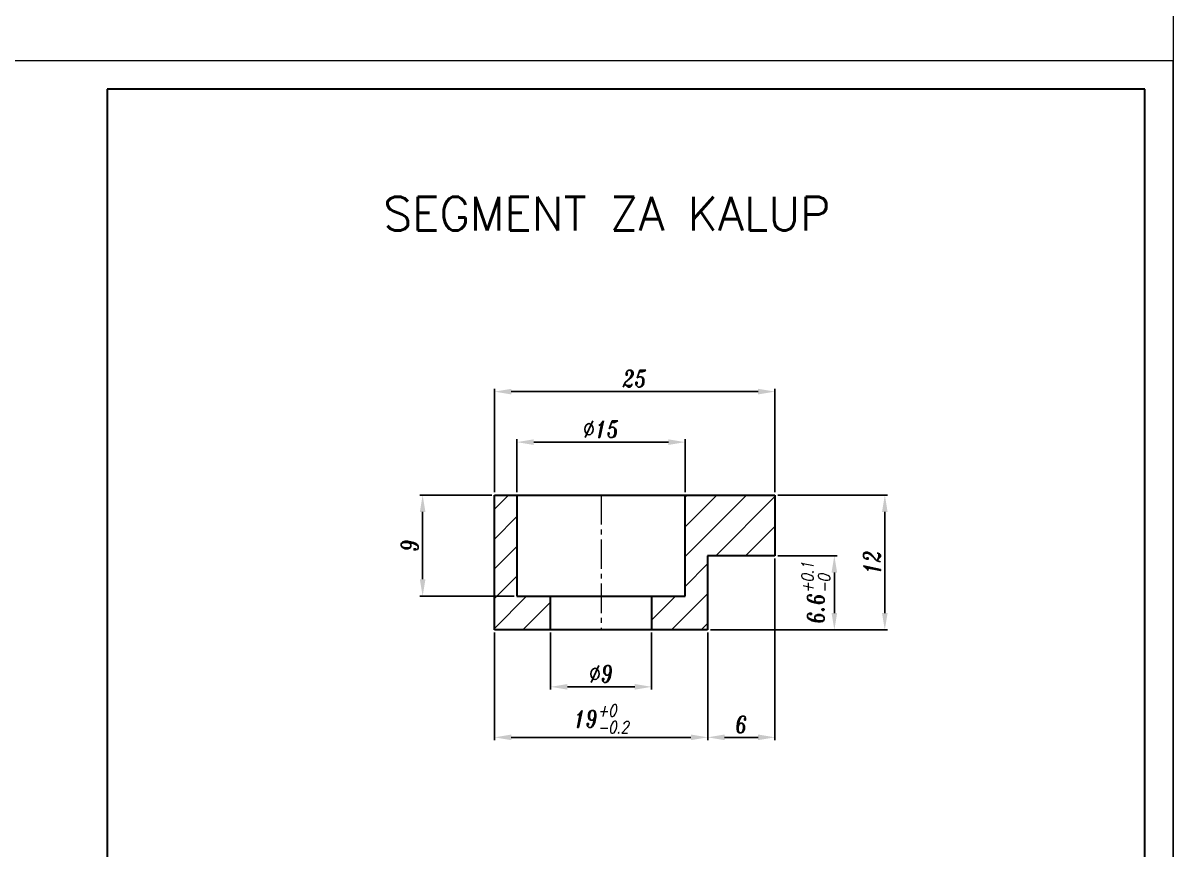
# Model space of a CAD drawing. Extents: x -409 to 623, y -170 to 506.
# Drawn here: x -193.5 to 11.5, y 62.3 to 209.6 of the extents above; entities that cross this region are included whole.
import ezdxf

# ---------------------------------------------------------------- set-up
doc = ezdxf.new("R2010")
doc.units = 0
doc.header["$LTSCALE"] = 7
doc.header["$MEASUREMENT"] = 0
doc.linetypes.add('CENTER2', pattern=[1.125, 0.75, -0.125, 0.125, -0.125])
doc.layers.get('0').update_dxf_attribs({"linetype": 'CONTINUOUS', "lineweight": 15})
for name, color, linetype, lineweight in [('1', 1, 'CENTER2', 15), ('3', 3, 'CONTINUOUS', 30), ('8', 252, 'CONTINUOUS', 15)]:
    doc.layers.add(name, color=color, linetype=linetype, lineweight=lineweight)
doc.styles.add('ITALICT', font='ITALICT.shx', dxfattribs={"width": 0.8, "height": 3})
doc.styles.add('ROMANS', font='romans.shx')
doc.dimstyles.new('2', dxfattribs={"dimtxt": 3, "dimasz": 3, "dimexe": 0.5, "dimexo": 0.5, "dimgap": 0.8, "dimtad": 1, "dimlfac": 0.5, "dimdsep": 46, "dimtxsty": 'ITALICT', "dimcen": 0, "dimazin": 2, "dimtfac": 1, "dimtmove": 0, "dimatfit": 3, "dimfxl": 1, "dimtvp": 13.888889, "dimtolj": 1, "dimarcsym": 0})

# ---------------------------------------------------------------- blocks, each defined once
blk = doc.blocks.new('*D114')
at = {"color": 0, "lineweight": -2, "transparency": 16777216}
for p, q in [((-58.95, 125.52), (-39.37, 125.52)), ((-39.87, 122.52), (-39.87, 104.52)), ((-70.95, 101.52), (-39.37, 101.52))]:
    blk.add_line(p, q, dxfattribs=at)
at = {"color": 0, "transparency": 16777216}
for points in [[(-39.37, 122.52), (-40.37, 122.52), (-39.87, 125.52)], [(-40.37, 104.52), (-39.37, 104.52), (-39.87, 101.52)]]:
    blk.add_solid(points, dxfattribs=at)
at = {"color": 0, "transparency": 16777216, "insert": (-42.17, 113.52), "char_height": 3, "attachment_point": 5, "rotation": 90, "style": 'ITALICT'}
blk.add_mtext('\\A1;12', dxfattribs=at)
blk = doc.blocks.new('*D115')
at = {"color": 0, "lineweight": -2, "transparency": 16777216}
for p, q in [((-58.95, 114.72), (-48.37, 114.72)), ((-48.87, 111.72), (-48.87, 104.52)), ((-70.95, 101.52), (-48.37, 101.52))]:
    blk.add_line(p, q, dxfattribs=at)
at = {"color": 0, "transparency": 16777216}
for points in [[(-48.37, 111.72), (-49.37, 111.72), (-48.87, 114.72)], [(-49.37, 104.52), (-48.37, 104.52), (-48.87, 101.52)]]:
    blk.add_solid(points, dxfattribs=at)
at = {"color": 0, "transparency": 16777216, "insert": (-52.16, 108.12), "char_height": 3, "attachment_point": 5, "rotation": 90, "style": 'ITALICT'}
blk.add_mtext('\\A1;6.6{}{\\H0.71x;\\C3;\\S+0.1^ -0;}', dxfattribs=at)
blk = doc.blocks.new('*D116')
at = {"color": 0, "lineweight": -2, "transparency": 16777216}
for p, q in [((-59.45, 114.22), (-59.45, 81.87)), ((-71.45, 101.02), (-71.45, 81.87)), ((-68.45, 82.37), (-62.45, 82.37))]:
    blk.add_line(p, q, dxfattribs=at)
at = {"color": 0, "transparency": 16777216}
for points in [[(-68.45, 82.87), (-68.45, 81.87), (-71.45, 82.37)], [(-62.45, 81.87), (-62.45, 82.87), (-59.45, 82.37)]]:
    blk.add_solid(points, dxfattribs=at)
at = {"color": 0, "transparency": 16777216, "insert": (-65.45, 84.67), "char_height": 3, "attachment_point": 5, "style": 'ITALICT'}
blk.add_mtext('\\A1;6', dxfattribs=at)
blk = doc.blocks.new('*D117')
at = {"color": 0, "lineweight": -2, "transparency": 16777216}
for p, q in [((-109.45, 101.02), (-109.45, 81.87)), ((-71.45, 101.02), (-71.45, 81.87)), ((-106.45, 82.37), (-74.45, 82.37))]:
    blk.add_line(p, q, dxfattribs=at)
at = {"color": 0, "transparency": 16777216}
for points in [[(-106.45, 82.87), (-106.45, 81.87), (-109.45, 82.37)], [(-74.45, 81.87), (-74.45, 82.87), (-71.45, 82.37)]]:
    blk.add_solid(points, dxfattribs=at)
at = {"color": 0, "transparency": 16777216, "insert": (-90.45, 85.65), "char_height": 3, "attachment_point": 5, "style": 'ITALICT'}
blk.add_mtext('\\A1;19{}{\\H0.71x;\\C3;\\S+0^ -0.2;}', dxfattribs=at)
blk = doc.blocks.new('*D118')
at = {"color": 0, "lineweight": -2, "transparency": 16777216}
for p, q in [((-99.45, 101.02), (-99.45, 90.87)), ((-81.45, 101.02), (-81.45, 90.87)), ((-96.45, 91.37), (-84.45, 91.37))]:
    blk.add_line(p, q, dxfattribs=at)
at = {"color": 0, "transparency": 16777216}
for points in [[(-96.45, 91.87), (-96.45, 90.87), (-99.45, 91.37)], [(-84.45, 90.87), (-84.45, 91.87), (-81.45, 91.37)]]:
    blk.add_solid(points, dxfattribs=at)
at = {"color": 0, "transparency": 16777216, "insert": (-90.45, 96.17), "char_height": 3, "attachment_point": 5, "style": 'ITALICT'}
blk.add_mtext('\\A1;\\P%%c9', dxfattribs=at)
blk = doc.blocks.new('*D119')
at = {"color": 0, "lineweight": -2, "transparency": 16777216}
for p, q in [((-109.95, 125.52), (-122.76, 125.52)), ((-122.26, 110.52), (-122.26, 122.52)), ((-105.95, 107.52), (-122.76, 107.52))]:
    blk.add_line(p, q, dxfattribs=at)
at = {"color": 0, "transparency": 16777216}
for points in [[(-121.76, 122.52), (-122.76, 122.52), (-122.26, 125.52)], [(-122.76, 110.52), (-121.76, 110.52), (-122.26, 107.52)]]:
    blk.add_solid(points, dxfattribs=at)
at = {"color": 0, "transparency": 16777216, "insert": (-124.56, 116.52), "char_height": 3, "attachment_point": 5, "rotation": 90, "style": 'ITALICT'}
blk.add_mtext('\\A1;9', dxfattribs=at)
blk = doc.blocks.new('*D120')
at = {"color": 0, "lineweight": -2, "transparency": 16777216}
for p, q in [((-105.45, 126.02), (-105.45, 135.46)), ((-75.45, 126.02), (-75.45, 135.46)), ((-102.45, 134.96), (-78.45, 134.96))]:
    blk.add_line(p, q, dxfattribs=at)
at = {"color": 0, "transparency": 16777216}
for points in [[(-102.45, 135.46), (-102.45, 134.46), (-105.45, 134.96)], [(-78.45, 134.46), (-78.45, 135.46), (-75.45, 134.96)]]:
    blk.add_solid(points, dxfattribs=at)
at = {"color": 0, "transparency": 16777216, "insert": (-90.45, 137.26), "char_height": 3, "attachment_point": 5, "style": 'ITALICT'}
blk.add_mtext('\\A1;%%c15', dxfattribs=at)
blk = doc.blocks.new('*D121')
at = {"color": 0, "lineweight": -2, "transparency": 16777216}
for p, q in [((-109.45, 126.02), (-109.45, 144.46)), ((-106.45, 143.96), (-62.45, 143.96)), ((-59.45, 126.02), (-59.45, 144.46))]:
    blk.add_line(p, q, dxfattribs=at)
at = {"color": 0, "transparency": 16777216}
for points in [[(-106.45, 144.46), (-106.45, 143.46), (-109.45, 143.96)], [(-62.45, 143.46), (-62.45, 144.46), (-59.45, 143.96)]]:
    blk.add_solid(points, dxfattribs=at)
at = {"color": 0, "transparency": 16777216, "insert": (-84.45, 146.26), "char_height": 3, "attachment_point": 5, "style": 'ITALICT'}
blk.add_mtext('\\A1;25', dxfattribs=at)

msp = doc.modelspace()

# ---------------------------------------------------------------- hatches: boundary and pattern name
at = {"layer": '8'}
h = msp.add_hatch(dxfattribs=at)
h.set_pattern_fill('ANSI31', color=256, scale=30, angle=180)
h.set_pattern_definition([(225, (-183.937, -137.105), (2.65165, -2.65165), [])])
h.paths.add_polyline_path([(-99.4539, 101.5171), (-99.4539, 107.5171), (-105.4539, 107.5171), (-105.4539, 125.5171), (-109.4539, 125.5171), (-109.4539, 101.5171)])
h.paths.add_polyline_path([(-59.4539, 114.7171), (-59.4539, 125.5171), (-75.4539, 125.5171), (-75.4539, 107.5171), (-81.4539, 107.5171), (-81.4539, 101.5171), (-71.4539, 101.5171), (-71.4539, 114.7171)])

# ---------------------------------------------------------------- linework, layer by layer
for p, q in [((11.4997, 506.465), (11.4997, -94.1371)), ((11.4997, 202.8629), (-198.5003, 202.8629)), ((11.4997, -94.1371), (11.4997, 202.8629))]:
    msp.add_line(p, q)
at = {"layer": '1'}
msp.add_line((-90.4539, 125.5171), (-90.4539, 101.5171), dxfattribs=at)
at = {"layer": '3'}
for p, q in [((6.4997, 197.8629), (-178.5003, 197.8629)), ((-178.5003, 197.8629), (-178.5003, -89.1371)), ((6.4997, -89.1371), (6.4997, 197.8629)), ((-109.4539, 125.5171), (-59.4539, 125.5171)), ((-109.4539, 101.5171), (-109.4539, 125.5171)), ((-105.4539, 125.5171), (-105.4539, 107.5171)), ((-75.4539, 107.5171), (-75.4539, 125.5171)), ((-59.4539, 125.5171), (-59.4539, 114.7171)), ((-59.4539, 114.7171), (-71.4539, 114.7171)), ((-71.4539, 114.7171), (-71.4539, 101.5171)), ((-105.4539, 107.5171), (-75.4539, 107.5171)), ((-99.4539, 101.5171), (-99.4539, 107.5171)), ((-81.4539, 107.5171), (-81.4539, 101.5171)), ((-71.4539, 101.5171), (-109.4539, 101.5171))]:
    msp.add_line(p, q, dxfattribs=at)

# ---------------------------------------------------------------- texts
at = {"style": 'ROMANS'}
msp.add_text('SEGMENT ZA KALUP', height=6, dxfattribs=at).set_placement((-129.2746, 172.6625))

# ---------------------------------------------------------------- dimensions: what is measured, and where the dimension line sits
dim = msp.add_linear_dim(base=(-59.4539, 143.964), p1=(-109.4539, 125.5171), p2=(-59.4539, 125.5171), dimstyle='2', override={"dimtmove": 0})
dim.commit()
dim.dimension.update_dxf_attribs({"geometry": '*D121', "text_midpoint": (-84.4539, 143.964), "dimtype": 160})
for base, p1, p2, text, picture, middle in [((-75.4539, 134.964), (-105.4539, 125.5171), (-75.4539, 125.5171), '%%c<>', '*D120', (-90.4539, 137.264)), ((-81.4539, 91.3697), (-99.4539, 101.5171), (-81.4539, 101.5171), '\\P%%c<>', '*D118', (-90.4539, 96.1697))]:
    dim = msp.add_linear_dim(base=base, p1=p1, p2=p2, text=text, dimstyle='2', override={"dimtmove": 0})
    dim.commit()
    dim.dimension.update_dxf_attribs({"geometry": picture, "text_midpoint": middle})
dim = msp.add_linear_dim(base=(-122.2622, 125.5171), p1=(-105.4539, 107.5171), p2=(-109.4539, 125.5171), angle=90, dimstyle='2')
dim.commit()
dim.dimension.update_dxf_attribs({"geometry": '*D119', "text_midpoint": (-124.5622, 116.5171)})
dim = msp.add_linear_dim(base=(-39.871, 101.5171), p1=(-59.4539, 125.5171), p2=(-71.4539, 101.5171), angle=90, dimstyle='2', override={"dimtmove": 0})
dim.commit()
dim.dimension.update_dxf_attribs({"geometry": '*D114', "text_midpoint": (-39.871, 113.5171), "dimtype": 160})
dim = msp.add_linear_dim(base=(-48.871, 101.5171), p1=(-59.4539, 114.7171), p2=(-71.4539, 101.5171), angle=90, text='<>{}{\\H0.71x;\\C3;\\S+0.1^ -0;}', dimstyle='2', override={"dimtp": 0.1, "dimtm": 0, "dimtdec": 2, "dimtmove": 0, "dimtzin": 8})
dim.commit()
dim.dimension.update_dxf_attribs({"geometry": '*D115', "text_midpoint": (-48.871, 108.1171), "dimtype": 160})
dim = msp.add_linear_dim(base=(-59.4539, 82.3697), p1=(-71.4539, 101.5171), p2=(-59.4539, 114.7171), dimstyle='2')
dim.commit()
dim.dimension.update_dxf_attribs({"geometry": '*D116', "text_midpoint": (-65.4539, 84.6697)})
dim = msp.add_linear_dim(base=(-71.4539, 82.3697), p1=(-109.4539, 101.5171), p2=(-71.4539, 101.5171), text='<>{}{\\H0.71x;\\C3;\\S+0^ -0.2;}', dimstyle='2', override={"dimtp": 0, "dimtm": 0.2, "dimtdec": 2, "dimtmove": 0, "dimtzin": 8})
dim.commit()
dim.dimension.update_dxf_attribs({"geometry": '*D117', "text_midpoint": (-90.4539, 82.3697), "dimtype": 160})

doc.saveas('drawing.dxf')
